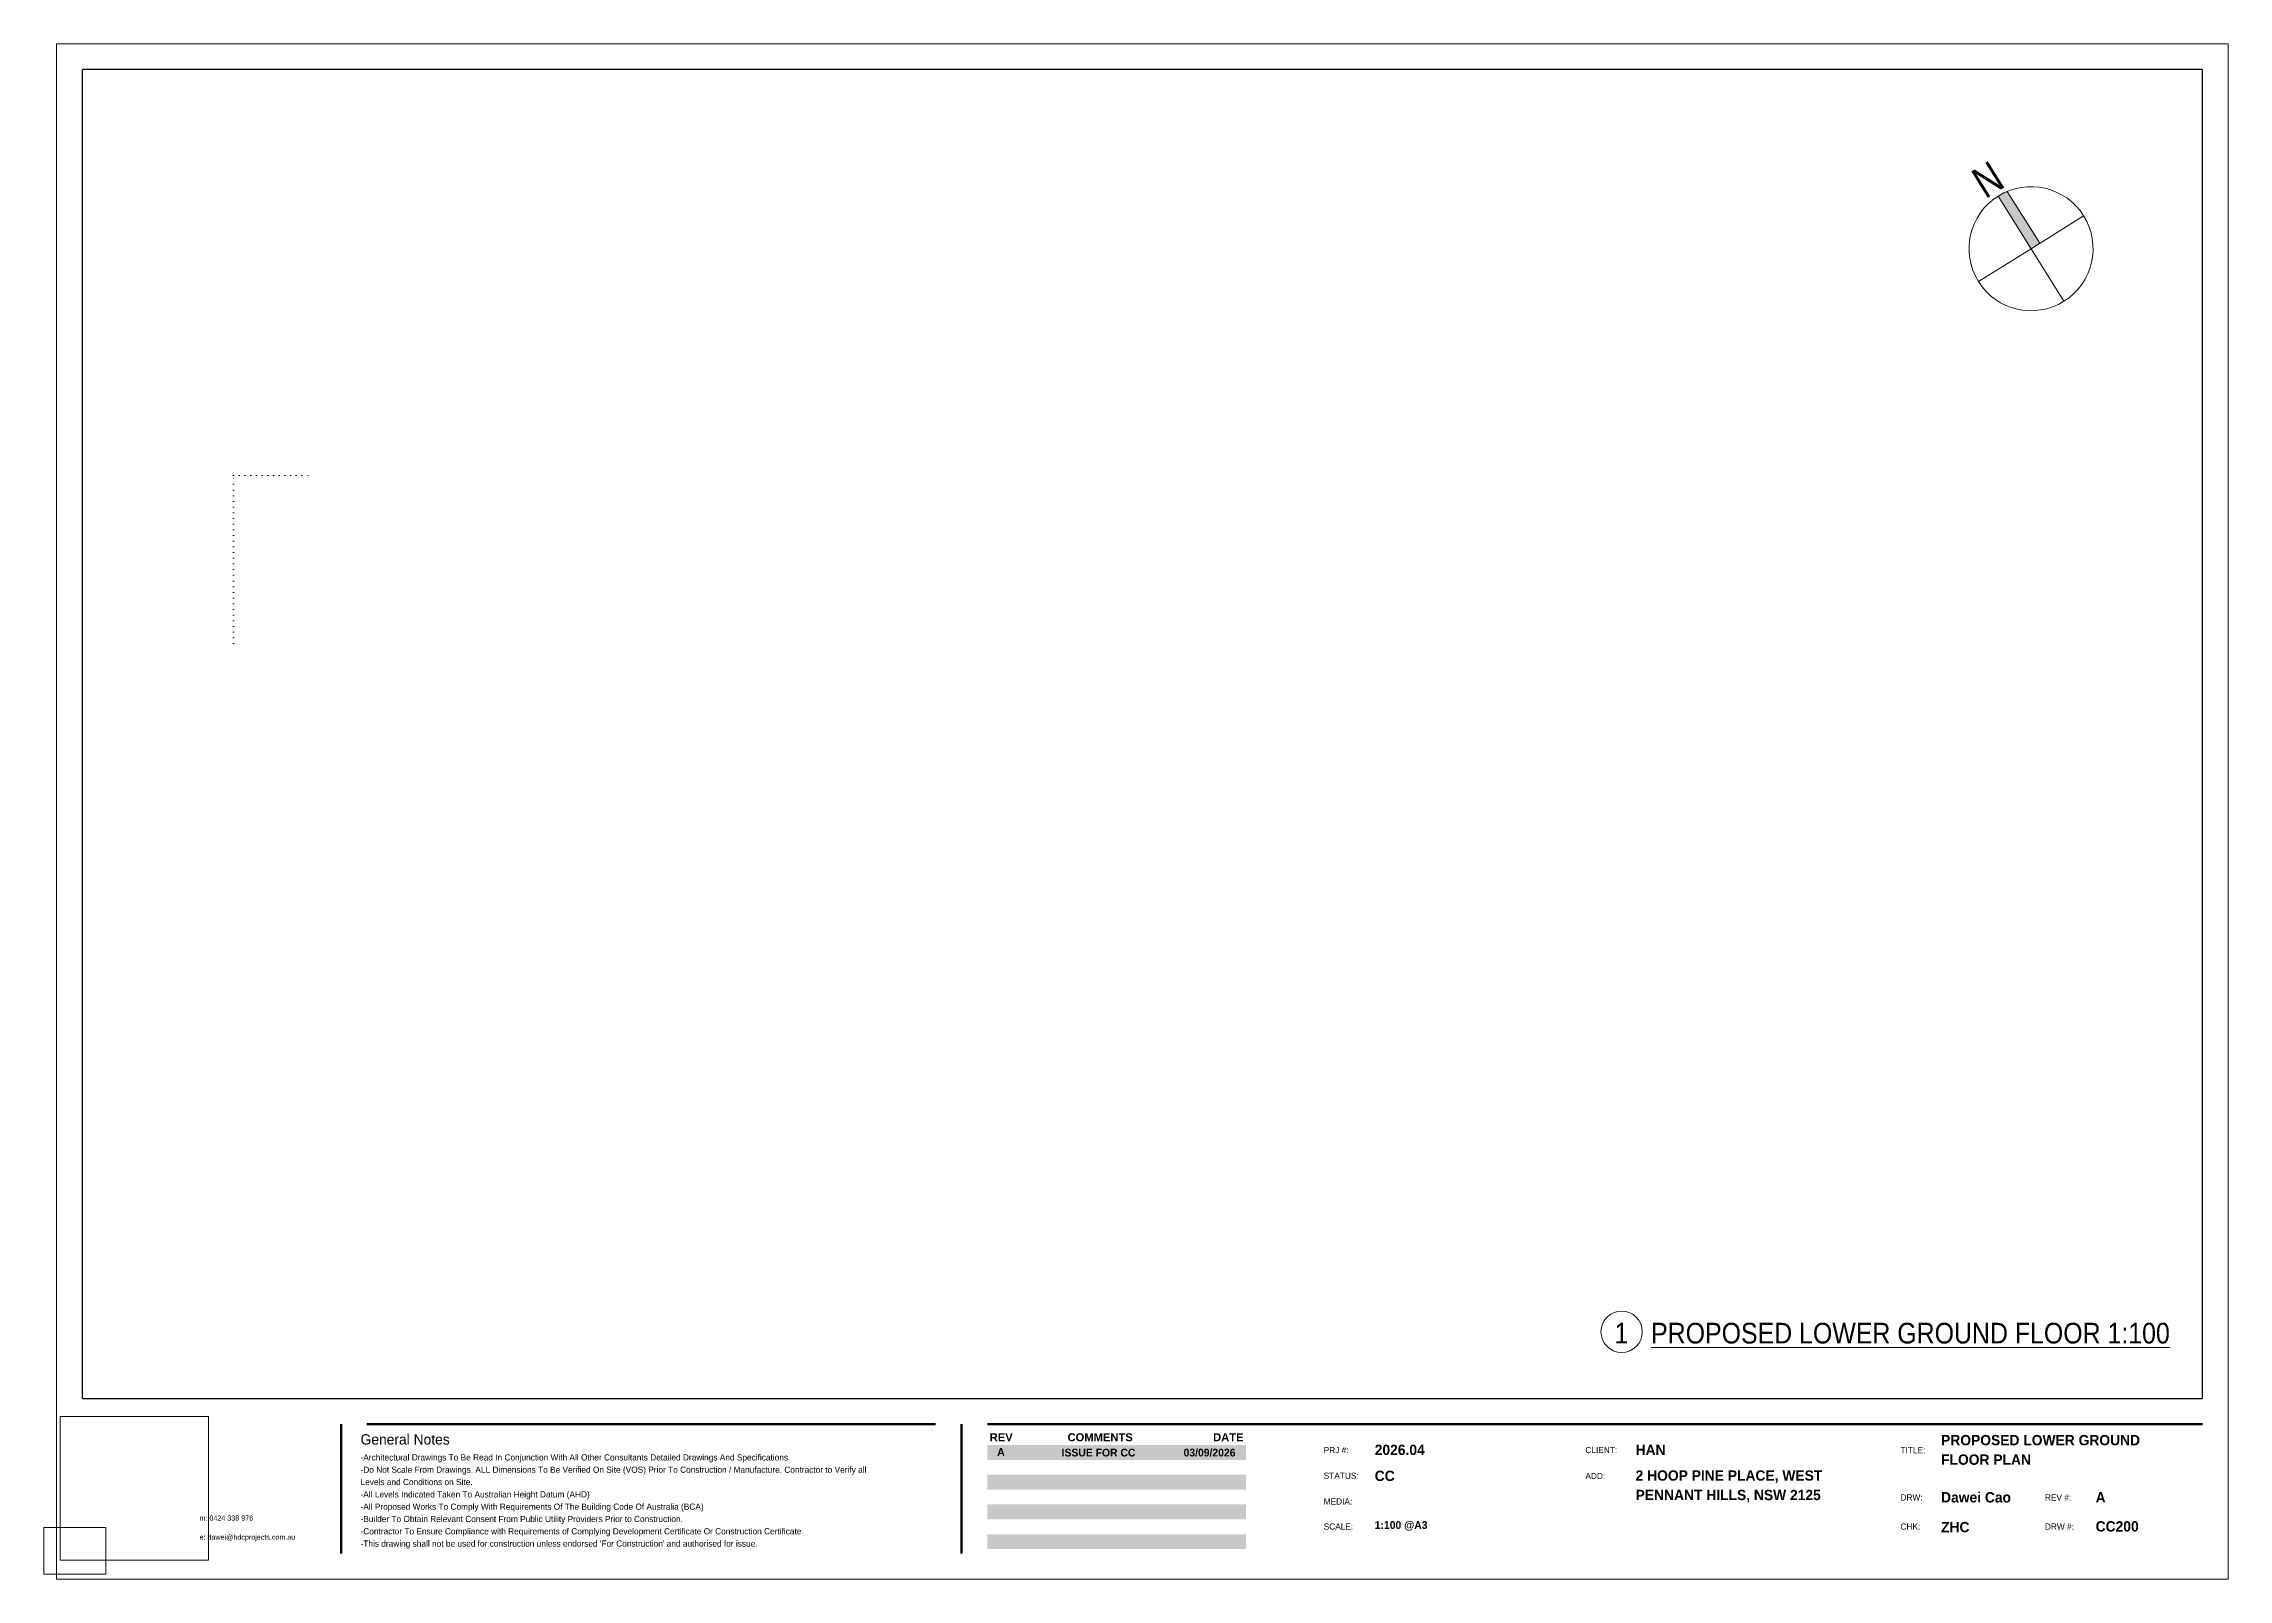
# Paper-space layout 'Layout1' of a CAD drawing. Header units: millimetres. Extents: x 0 to 422, y -1 to 296.
import ezdxf

# ---------------------------------------------------------------- set-up
doc = ezdxf.new("R2010")
doc.units = ezdxf.units.MM
doc.linetypes.add('Dot - Tight', pattern=[1, 0, -1])
for name, color, linetype, lineweight in [('A-ANNO-NOTE', 131, 'Continuous', 9), ('A-DETL-MBND', 5, 'Dot - Tight', 18), ('A-DETL-THIN', 151, 'Continuous', 9), ('G-ANNO-SCHD', 231, 'Continuous', 9), ('G-ANNO-TEXT', 231, 'Continuous', 9), ('G-ANNO-TTLB', 6, 'Continuous', 9), ('G-ANNO-TTLB-MEDM', 33, 'Continuous', 25), ('G-ANNO-TTLB-WIDE', 214, 'Continuous', 50)]:
    doc.layers.add(name, color=color, linetype=linetype, lineweight=lineweight)
doc.styles.add('Arial_B_1', font='arialbd.ttf', dxfattribs={"height": 1.547619})
doc.styles.add('Avenir Light_1', font='', dxfattribs={"height": 1.2})
doc.styles.add('Avenir_4', font='', dxfattribs={"height": 2})
doc.styles.add('Avenir_5', font='', dxfattribs={"height": 1})
doc.styles.add('Avenir_6', font='', dxfattribs={"width": 0.9, "height": 4})
doc.styles.add('Avenir_B_3', font='', dxfattribs={"height": 1.5})
doc.styles.add('Avenir_B_4', font='', dxfattribs={"height": 2})
doc.styles.add('Microsoft Sans Serif', font='micross.ttf', dxfattribs={"width": 0.8, "height": 6})
doc.styles.get('Avenir Light_1').set_extended_font_data('Avenir Light')
doc.styles.get('Avenir_4').set_extended_font_data('Avenir')
doc.styles.get('Avenir_5').set_extended_font_data('Avenir')
doc.styles.get('Avenir_6').set_extended_font_data('Avenir')
doc.styles.get('Avenir_B_3').set_extended_font_data('Avenir', bold=True)
doc.styles.get('Avenir_B_4').set_extended_font_data('Avenir', bold=True)
picture_1 = doc.add_image_def('image1.jpg', size_in_pixel=(1557, 1506))

# ---------------------------------------------------------------- blocks, each defined once
blk = doc.blocks.new('A3 HRZT ARCHITECTS TITLE BLOCK NEW - A3 HRZT ARCHITECTS TITLE BLOCK NEW -2145555-PROPOSED LOWER GROUND FLOOR PLAN')
at = {"layer": 'G-ANNO-TTLB'}
h = blk.add_hatch(color=256, dxfattribs=at)
h.paths.add_polyline_path([(232.5, 24.97), (232.5, 22.09), (182.5, 22.09), (182.5, 24.97)])
h.paths.add_polyline_path([(232.5, 7.72), (232.5, 4.84), (182.5, 4.84), (182.5, 7.72)])
h.paths.add_polyline_path([(232.5, 13.47), (232.5, 10.59), (182.5, 10.59), (182.5, 13.47)])
h.paths.add_polyline_path([(232.5, 19.22), (232.5, 16.34), (182.5, 16.34), (182.5, 19.22)])
for p, q in [((2.5, 296), (2.5, -1)), ((422.5, 296), (2.5, 296)), ((422.5, -1), (422.5, 296)), ((2.5, -1), (422.5, -1))]:
    blk.add_line(p, q, dxfattribs=at)
at = {"layer": 'G-ANNO-TTLB-MEDM'}
for p, q in [((7.5, 34), (7.5, 291)), ((417.5, 291), (7.5, 291)), ((417.5, 34), (417.5, 291)), ((7.5, 34), (417.5, 34))]:
    blk.add_line(p, q, dxfattribs=at)
at = {"layer": 'G-ANNO-TTLB-WIDE'}
for p, q in [((57.5, 4), (57.5, 29)), ((62.5, 29), (172.5, 29)), ((177.5, 4), (177.5, 29)), ((182.5, 29), (417.5, 29))]:
    blk.add_line(p, q, dxfattribs=at)
at = {"layer": 'G-ANNO-TTLB', "attachment_point": 1}
for s, insert, char_height, width, style in [('General Notes', (61.28, 27.06), 2, 22.4473, 'Avenir_4'), ('-Architectural Drawings To Be Read In Conjunction With All Other Consultants Detailed Drawings And Specifications.', (61.28, 23.18), 1.2, 112.2362, 'Avenir Light_1'), ('\\fAvenir|b1|i0|c134|p34|;A', (184.41, 24.38), 1.5, 1.9241, 'Avenir_B_3'), ('PRJ #:', (247.55, 24.6), 1.2, 5.8523, 'Avenir Light_1'), ('CLIENT:', (298.16, 24.6), 1.2, 8.0169, 'Avenir Light_1'), ('TITLE:', (359.1, 24.58), 1.2, 6.0928, 'Avenir Light_1'), ('-Do Not Scale From Drawings. ALL Dimensions To Be Verified On Site (VOS) Prior To Construction / Manufacture. Contractor to Verify all ', (61.28, 20.8), 1.2, 131.5569, 'Avenir Light_1'), ('Levels and Conditions on Site.', (61.28, 18.42), 1.2, 29.1013, 'Avenir Light_1'), ('STATUS:', (247.55, 19.64), 1.2, 8.4979, 'Avenir Light_1'), ('ADD:', (298.16, 19.58), 1.2, 5.2911, 'Avenir Light_1'), ('-All Levels Indicated Taken To Australian Height Datum (AHD)', (61.28, 16.03), 1.2, 59.6456, 'Avenir Light_1'), ('-All Proposed Works To Comply With Requirements Of The Building Code Of Australia (BCA) ', (61.28, 13.65), 1.2, 90.27, 'Avenir Light_1'), ('MEDIA: ', (247.55, 14.66), 1.2, 8.0169, 'Avenir Light_1'), ('DRW:', (359.1, 15.43), 1.2, 5.4515, 'Avenir Light_1'), ('REV #:', (387.03, 15.43), 1.2, 6.0928, 'Avenir Light_1'), ('m: 0424 338 976', (30.14, 11.35), 1, 12.9873, 'Avenir_5'), ('-Builder To Obtain Relevant Consent From Public Utility Providers Prior to Construction. ', (61.28, 11.27), 1.2, 84.6582, 'Avenir Light_1'), ('-Contractor To Ensure Compliance with Requirements of Complying Development Certificate Or Construction Certificate', (61.28, 8.89), 1.2, 116.0844, 'Avenir Light_1'), ('SCALE: ', (247.55, 9.81), 1.2, 7.7764, 'Avenir Light_1'), ('CHK:', (359.1, 9.81), 1.2, 5.0506, 'Avenir Light_1'), ('DRW #:', (387.03, 9.81), 1.2, 7.135, 'Avenir Light_1'), ('e: dawei@hdcprojects.com.au', (30.14, 7.65), 1, 22.6878, 'Avenir_5'), ("-This drawing shall not be used for construction unless endorsed 'For Construction' and authorised for issue.", (61.28, 6.51), 1.2, 104.059, 'Avenir Light_1')]:
    blk.add_mtext(s, dxfattribs=dict(at, insert=insert, char_height=char_height, width=width, style=style))
at = {"layer": 'G-ANNO-TTLB'}
image = blk.add_image(picture_1, insert=(3.17, 2.72), size_in_units=(28.7, 27.76), dxfattribs=at)
image.dxf.flags = 7
blk = doc.blocks.new('True North - 填充-1758072-PROPOSED LOWER GROUND FLOOR PLAN')
at = {"layer": 'A-ANNO-NOTE'}
h = blk.add_hatch(color=256, dxfattribs=at)
edge = h.paths.add_edge_path()
edge.add_arc((0, 0), 12, 80.5557, 90, ccw=False)
edge.add_line((1.97, 11.84), (1.97, 0))
edge.add_line((1.97, 0), (0, 0))
edge.add_line((0, 0), (0, 12))
for p, q in [((0, 12), (0, 0)), ((1.97, 0), (1.97, 11.84)), ((0, 0), (-12, 0)), ((0, 0), (12, 0)), ((0, 0), (0, -12)), ((0, 0), (1.97, 0))]:
    blk.add_line(p, q, dxfattribs=at)
for start, end in [(360, 180), (80.5557, 90), (180, 360)]:
    blk.add_arc((0, 0), 12, start, end, dxfattribs=at)
at = {"layer": 'A-ANNO-NOTE', "insert": (-2.43, 18.79), "char_height": 6, "width": 5.9004, "attachment_point": 1, "style": 'Microsoft Sans Serif'}
blk.add_mtext('\\fMicrosoft Sans Serif|b0|i0|c134|p34|;\\W.8;N', dxfattribs=at)

psp = doc.layouts.get("Layout1")

# ---------------------------------------------------------------- linework, layer by layer
at = {"layer": 'A-DETL-MBND'}
for p, q in [((36.73, 179.98), (36.73, 212.51)), ((36.73, 212.51), (51.73, 212.51))]:
    psp.add_line(p, q, dxfattribs=at)
at = {"layer": 'A-DETL-THIN', "lineweight": 18}
psp.add_circle((305.17, 46.87), 4, dxfattribs=at)

# ---------------------------------------------------------------- block references
at = {"layer": 'A-ANNO-NOTE', "rotation": 31.99999999999972}
psp.add_blockref('True North - 填充-1758072-PROPOSED LOWER GROUND FLOOR PLAN', (384.35, 256.35), dxfattribs=at)
at = {"layer": 'G-ANNO-TTLB'}
psp.add_blockref('A3 HRZT ARCHITECTS TITLE BLOCK NEW - A3 HRZT ARCHITECTS TITLE BLOCK NEW -2145555-PROPOSED LOWER GROUND FLOOR PLAN', (0, 0), dxfattribs=at)

# ---------------------------------------------------------------- texts
at = {"layer": 'G-ANNO-SCHD', "color": 7, "char_height": 1.548, "line_spacing_factor": 0.941778, "style": 'Arial_B_1'}
for s, insert, width, attachment_point in [('REV', (182.96, 27.25), 5.1603, 1), ('COMMENTS', (204.32, 27.25), 14.673, 2), ('DATE', (232.05, 27.25), 6.7948, 3)]:
    psp.add_mtext(s, dxfattribs=dict(at, insert=insert, width=width, attachment_point=attachment_point))
at = {"layer": 'G-ANNO-TEXT', "color": 7, "char_height": 4, "attachment_point": 1, "style": 'Avenir_6'}
for s, insert, width in [('1   ', (303.78, 48.61), 8.5861), ('\\LPROPOSED LOWER GROUND FLOOR 1:100', (310.87, 48.61), 124.2455)]:
    psp.add_mtext(s, dxfattribs=dict(at, insert=insert, width=width))
at = {"layer": 'G-ANNO-TTLB', "attachment_point": 1}
for s, insert, char_height, width, style in [('PROPOSED LOWER GROUND', (366.95, 26.92), 2, 49.5443, 'Avenir_B_4'), ('ISSUE FOR CC', (196.87, 24.26), 1.5, 18.1983, 'Avenir_B_3'), ('03/09/2026', (220.45, 24.26), 1.5, 14.27, 'Avenir_B_3'), ('2026.04', (257.42, 25.04), 2, 13.0675, 'Avenir_B_4'), ('HAN', (307.87, 25.04), 2, 7.7764, 'Avenir_B_4'), ('FLOOR PLAN', (366.95, 23.15), 2, 22.2067, 'Avenir_B_4'), ('CC', (257.42, 20.01), 2, 4.9705, 'Avenir_B_4'), ('2 HOOP PINE PLACE, WEST', (307.87, 20.08), 2, 46.6582, 'Avenir_B_4'), ('PENNANT HILLS, NSW 2125', (307.87, 16.31), 2, 46.578, 'Avenir_B_4'), ('Dawei Cao', (366.95, 15.86), 2, 17.557, 'Avenir_B_4'), ('\\fAvenir|b1|i0|c134|p34|;A', (396.84, 15.86), 2, 2.4852, 'Avenir_B_4'), ('1:100 @A3', (257.42, 10.25), 1.5, 13.2278, 'Avenir_B_3'), ('ZHC', (366.95, 10.1), 2, 7.135, 'Avenir_B_4'), ('CC200', (396.84, 10.24), 2, 10.9831, 'Avenir_B_4')]:
    psp.add_mtext(s, dxfattribs=dict(at, insert=insert, char_height=char_height, width=width, style=style))

# ---------------------------------------------------------------- viewports
at = {"layer": '0'}
psp.add_viewport(center=(6, 4.5), size=(12, 9), view_center_point=(6, 4.5), view_height=12, dxfattribs=at)

doc.saveas('drawing.dxf')
